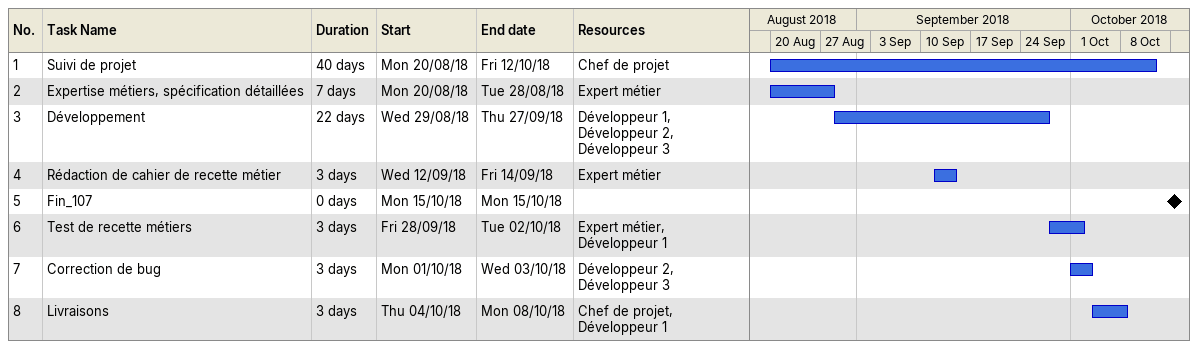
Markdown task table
| ID | Task | Duration | Start | Finish | Resources |
|---|---|---|---|---|---|
| 1 | Suivi de projet | 40d | 2018-08-20 | 2018-10-12 | Chef de projet |
| 2 | Expertise métiers, spécification détaillées | 7d | 2018-08-20 | 2018-08-28 | Expert métier |
| 3 | Développement | 22d | 2018-08-29 | 2018-09-27 | Développeur 1, Développeur 2, Développeur 3 |
| 4 | Rédaction de cahier de recette métier | 3d | 2018-09-12 | 2018-09-14 | Expert métier |
| 5 | Fin_107 | 0d | 2018-10-15 | 2018-10-15 |  |
| 6 | Test de recette métiers | 3d | 2018-09-28 | 2018-10-02 | Expert métier, Développeur 1 |
| 7 | Correction de bug | 3d | 2018-10-01 | 2018-10-03 | Développeur 2, Développeur 3 |
| 8 | Livraisons | 3d | 2018-10-04 | 2018-10-08 | Chef de projet, Développeur 1 |
